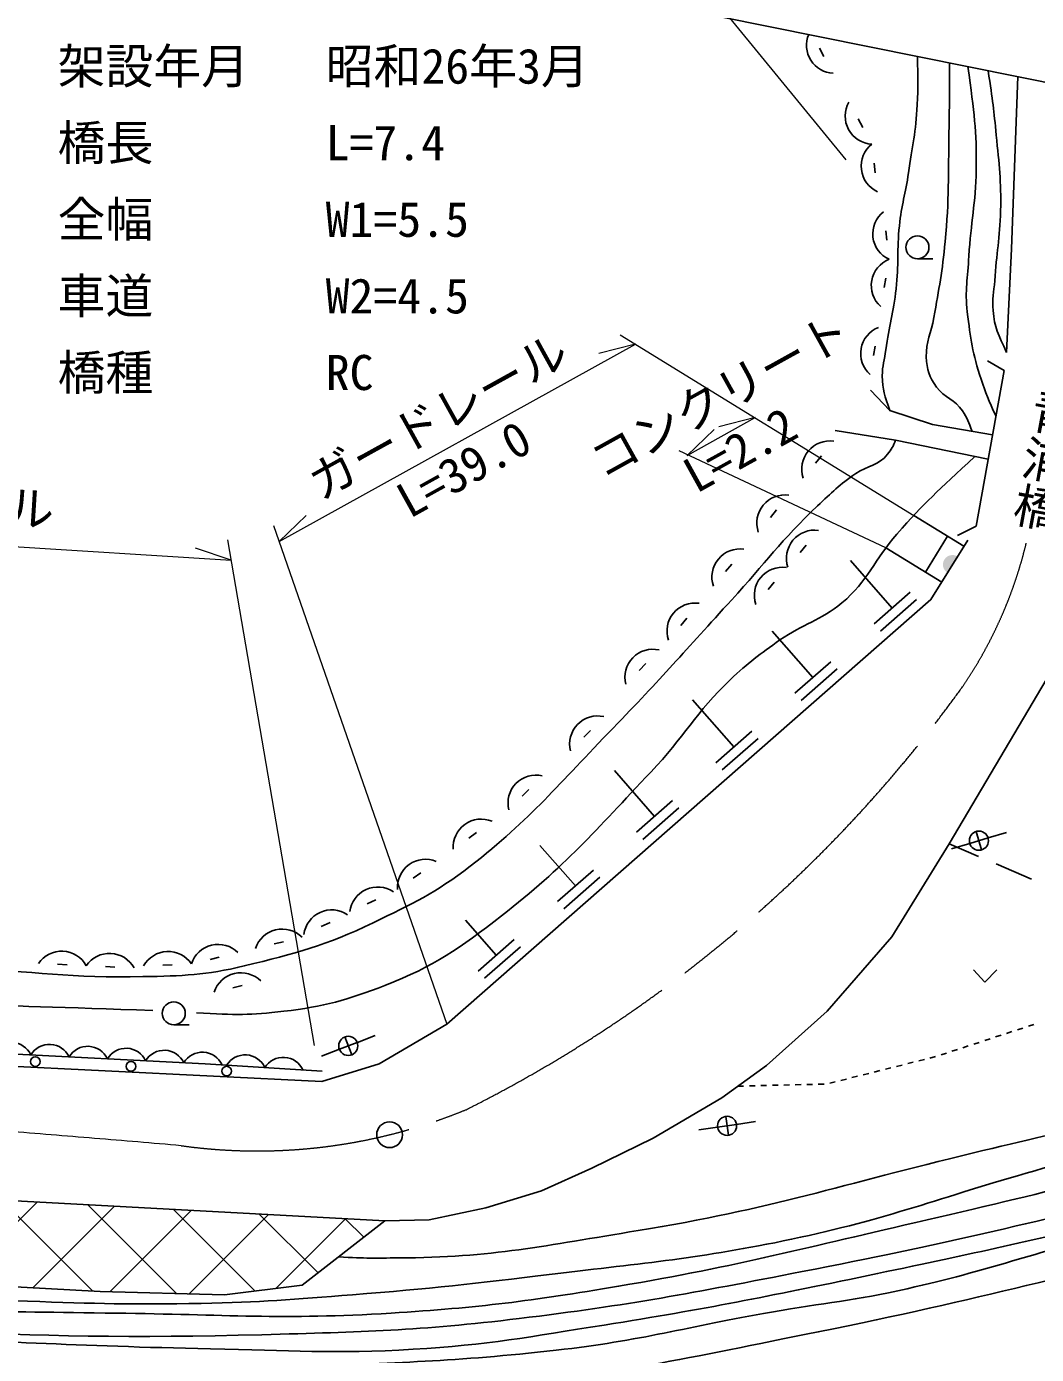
# Model space of a CAD drawing. Units: millimetres, scale not verified. Extents: x 40000 to 680000, y 20000 to 522488.
# Drawn here: x 447612 to 500350, y 259910 to 329259 of the extents above; entities that cross this region are included whole.
import ezdxf
from ezdxf.enums import TextEntityAlignment as Align

# ---------------------------------------------------------------- set-up
doc = ezdxf.new("R2010")
doc.units = ezdxf.units.MM
doc.header["$LTSCALE"] = 1000
doc.linetypes.add('CHAIN', pattern=[18.5, 12, -1.5, 3.5, -1.5])
for name, color, linetype, lineweight in [('M-BGD', 7, 'Continuous', 25), ('M-BMK', 2, 'CHAIN', 13), ('M-BMK-SRVR', 3, 'Continuous', 25), ('M-STR-HTXT', 7, 'Continuous', 13)]:
    doc.layers.add(name, color=color, linetype=linetype, lineweight=lineweight)
doc.layers.add('M-STR-STR1', color=1, linetype='Continuous')
doc.styles.add('@ＭＳ ゴシック', font='')
doc.styles.add('ＭＳ ゴシック', font='')
doc.styles.get('@ＭＳ ゴシック').set_extended_font_data('@MS Gothic')
doc.styles.get('ＭＳ ゴシック').set_extended_font_data('MS Gothic')

# ---------------------------------------------------------------- blocks, each defined once
blk = doc.blocks.new('plus')
at = {"color": 0, "linetype": 'Continuous', "lineweight": -2}
for p, q in [((-1.25, 0), (1.25, 0)), ((0, -1.25), (0, 1.25))]:
    blk.add_line(p, q, dxfattribs=at)

msp = doc.modelspace()

# ---------------------------------------------------------------- hatches: boundary and pattern name
at = {"layer": 'M-BGD'}
msp.add_hatch(color=256, dxfattribs=at).paths.add_polyline_path([(496230, 301584, 1), (495704, 300734)])
h = msp.add_hatch(dxfattribs=at)
h.set_pattern_fill('USER', color=256, style=0, pattern_type=2)
h.set_pattern_definition([(45, (347588, 273352), (-2121.32, 2121.32), []), (135, (347588, 273352), (-2121.32, -2121.32), [])])
h.paths.add_polyline_path([(347588, 273352), (466325, 266887), (461997, 263530), (457942, 263023), (451458, 263192), (414645, 265283), (375805, 267564), (358860, 268929)])

# ---------------------------------------------------------------- linework, layer by layer
for p, q in [((489255, 327694), (489015, 328133)), ((499382, 326646), (499044, 317649)), ((491276, 323994), (491036, 324433)), ((491932, 321627), (491873, 322124)), ((492536, 318096), (492477, 318592)), ((499044, 317649), (498790, 312242)), ((494137, 317129), (494937, 317129)), ((492392, 315626), (492479, 316118)), ((491839, 312072), (491926, 312564)), ((497797, 311806), (498670, 311299)), ((498670, 311299), (497206, 303161)), ((491679, 310261), (492693, 309205)), ((492693, 309205), (494918, 308473)), ((489842, 308170), (492996, 307663)), ((494918, 308473), (498064, 307929)), ((492996, 307663), (497836, 306660)), ((488810, 306450), (489130, 306834)), ((486464, 303628), (486784, 304013)), ((493947, 303731), (496559, 302116)), ((497206, 303161), (496220, 302682)), ((495708, 302642), (494551, 300771)), ((488009, 301790), (488329, 302175)), ((492494, 302043), (495402, 300245)), ((496559, 302116), (496555, 302110)), ((484118, 300806), (484438, 301191)), ((492813, 298888), (490640, 301366)), ((486333, 299853), (486653, 300237)), ((493753, 299713), (491873, 298064)), ((494083, 299337), (492203, 297688)), ((481773, 297985), (482092, 298369)), ((488678, 295262), (486553, 297685)), ((479601, 295628), (479950, 295986)), ((489618, 296086), (487738, 294438)), ((489948, 295710), (488068, 294062)), ((501360, 295987), (495798, 286581)), ((484543, 291635), (482386, 294095)), ((476712, 292144), (477061, 292503)), ((485483, 292459), (483604, 290811)), ((485813, 292084), (483933, 290435)), ((480408, 288009), (478310, 290401)), ((473497, 289061), (473846, 289419)), ((481348, 288833), (479469, 287184)), ((481678, 288457), (479798, 286808)), ((470702, 286877), (471107, 287169)), ((498790, 287168), (497831, 286884)), ((476273, 284382), (474420, 286495)), ((495798, 286581), (492799, 281724)), ((497330, 285921), (495798, 286581)), ((496868, 286597), (495909, 286313)), ((467794, 284778), (468199, 285071)), ((477213, 285206), (475334, 283558)), ((500084, 284733), (498248, 285525)), ((477543, 284830), (475663, 283182)), ((465403, 283449), (465858, 283657)), ((463004, 282255), (463459, 282463)), ((472138, 280755), (470529, 282590)), ((473078, 281580), (471199, 279931)), ((492799, 281724), (489420, 277838)), ((460541, 281347), (461027, 281464)), ((473408, 281204), (471528, 279555)), ((449231, 280286), (449730, 280262)), ((454721, 280244), (455221, 280266)), ((457192, 280544), (457678, 280660)), ((451728, 280166), (452227, 280142)), ((497058, 279995), (497652, 279357)), ((498280, 279989), (497652, 279357)), ((458384, 279063), (458870, 279180)), ((489420, 277838), (486252, 275007)), ((456942, 275087), (414406, 277283)), ((455301, 277124), (456101, 277124)), ((466022, 275091), (469551, 277156)), ((498788, 276677), (499073, 276770)), ((499358, 276863), (499643, 276957)), ((499928, 277050), (500213, 277144)), ((463039, 274161), (425824, 276008)), ((465820, 276561), (464886, 276206)), ((496507, 275929), (496792, 276022)), ((497077, 276116), (497362, 276209)), ((497647, 276303), (497933, 276396)), ((498218, 276490), (498503, 276583)), ((463946, 275849), (463011, 275493)), ((494208, 275244), (494499, 275317)), ((494790, 275390), (495081, 275463)), ((495367, 275555), (495652, 275648)), ((495937, 275742), (496222, 275835)), ((463048, 274702), (456942, 275087)), ((463039, 274161), (466022, 275091)), ((486252, 275007), (483929, 273318)), ((491881, 274659), (492172, 274732)), ((492463, 274805), (492754, 274879)), ((493045, 274952), (493336, 275025)), ((493627, 275098), (493917, 275171)), ((484759, 273922), (485059, 273929)), ((485359, 273937), (485659, 273944)), ((485959, 273951), (486259, 273958)), ((486559, 273966), (486859, 273973)), ((487159, 273980), (487459, 273987)), ((487759, 273994), (488059, 274002)), ((488358, 274009), (488658, 274016)), ((488958, 274023), (489258, 274031)), ((489553, 274074), (489844, 274148)), ((490135, 274221), (490426, 274294)), ((490717, 274367), (491008, 274440)), ((491299, 274513), (491590, 274586)), ((466325, 266887), (347588, 273352)), ((483929, 273318), (480338, 271206)), ((485684, 272070), (484695, 271924)), ((480338, 271206), (477128, 269643)), ((483700, 271777), (482711, 271632)), ((477128, 269643), (474509, 268460)), ((474509, 268460), (471594, 267573)), ((471594, 267573), (468638, 266940)), ((461997, 263530), (466325, 266887)), ((468638, 266940), (466325, 266887)), ((414645, 265283), (451458, 263192)), ((457942, 263023), (461997, 263530)), ((451458, 263192), (457942, 263023))]:
    msp.add_line(p, q, dxfattribs=at)
msp.add_lwpolyline([(496762, 302444), (494840, 299336), (469551, 277156)], dxfattribs=at)
for centre, radius in [((494137, 317729), 600), ((497347, 286740), 500), ((455301, 277724), 600), ((464413, 276026), 500), ((448072, 275204), 250), ((453066, 274956), 250), ((458060, 274708), 250), ((484195, 271850), 500)]:
    msp.add_circle(centre, radius, dxfattribs=at)
for centre, radius, start, end in [((489808, 328281), 1466, 157.27436, 267.13787), ((491828, 324581), 1466, 150.14256, 267.13787), ((492663, 321966), 1466, 128.26852, 245.26383), ((493267, 318434), 1466, 128.26852, 245.26383), ((493190, 315738), 1466, 111.44166, 228.43696), ((492637, 312184), 1466, 111.44166, 228.43696), ((489559, 306152), 1466, 81.76474, 198.76005), ((487213, 303331), 1466, 81.76474, 198.76005), ((488758, 301493), 1466, 81.76474, 198.76005), ((484867, 300509), 1466, 81.76474, 198.76005), ((487082, 299555), 1466, 81.76474, 198.76005), ((482522, 297687), 1466, 81.76474, 198.76005), ((480325, 295273), 1466, 77.29807, 194.29338), ((477436, 291790), 1466, 77.29807, 194.29338), ((474221, 288706), 1466, 77.29807, 194.29338), ((471353, 286402), 1466, 67.31351, 184.30882), ((468445, 284304), 1466, 67.31351, 184.30882), ((465948, 282856), 1466, 55.99425, 172.98955), ((463549, 281662), 1466, 55.99425, 172.98955), ((460962, 280661), 1466, 44.99808, 161.99339), ((449444, 279508), 1466, 28.75974, 145.75504), ((455005, 279490), 1466, 34.03796, 151.03327), ((457614, 279857), 1466, 44.99808, 161.99339), ((451941, 279389), 1466, 28.75974, 145.75504), ((458806, 278377), 1466, 44.99808, 161.99339), ((446810, 275076), 1133, 25.11644, 148.97147), ((448807, 274973), 1133, 25.11644, 148.97147), ((450805, 274870), 1133, 25.11644, 148.97147), ((452802, 274767), 1133, 25.11644, 148.97147), ((454799, 274663), 1133, 25.11644, 148.97147), ((456797, 274560), 1133, 25.11644, 148.97147), ((459023, 274421), 1133, 24.46599, 148.32102), ((461019, 274295), 1133, 24.46599, 148.32102)]:
    msp.add_arc(centre, radius, start, end, dxfattribs=at)
for points, knots in [([(494133, 327703), (494173, 326513), (494170, 326157), (494121, 325167), (494052, 323772), (493873, 323001), (493670, 321619), (493512, 320537), (493308, 319947), (493192, 318859), (493055, 317578), (493174, 316844), (493023, 315565), (492875, 314313), (492676, 313629), (492488, 312383), (492407, 311848), (492300, 311552), (492300, 311012), (492299, 310290), (492434, 309977), (492693, 309205)], [0, 0, 0, 0, 1, 1, 1, 2, 2, 2, 3, 3, 3, 4, 4, 4, 5, 5, 5, 6, 6, 6, 7, 7, 7, 7]), ([(496988, 308115), (496828, 308605), (496736, 308798), (496486, 309186), (496099, 309789), (495555, 309846), (495135, 310426), (494753, 310952), (494622, 311352), (494600, 312002), (494572, 312820), (494854, 313253), (494994, 314058), (495263, 315603), (495439, 316468), (495585, 318029), (495794, 320253), (495744, 321511), (495782, 323745), (495807, 325159), (495813, 325614), (495814, 327364)], [0, 0, 0, 0, 1, 1, 1, 2, 2, 2, 3, 3, 3, 4, 4, 4, 5, 5, 5, 6, 6, 6, 7, 7, 7, 7]), ([(496769, 327172), (497102, 324690), (497233, 323898), (497204, 321788), (497181, 320017), (496924, 319037), (496824, 317268), (496760, 316131), (496606, 315485), (496740, 314354), (496904, 312966), (497010, 312172), (497458, 310848), (497720, 310073), (497828, 309780), (498240, 308906)], [0, 0, 0, 0, 1, 1, 1, 2, 2, 2, 3, 3, 3, 4, 4, 4, 5, 5, 5, 5]), ([(497830, 326958), (498067, 325352), (498127, 324906), (498253, 323583), (498400, 322048), (498517, 321183), (498479, 319641), (498443, 318206), (498267, 317412), (498169, 315980), (498128, 315376), (498039, 315035), (498084, 314431), (498152, 313535), (498373, 313160), (498790, 312242)], [0, 0, 0, 0, 1, 1, 1, 2, 2, 2, 3, 3, 3, 4, 4, 4, 5, 5, 5, 5]), ([(364669, 285288), (370661, 284898), (372210, 284803), (377036, 284399), (381175, 284051), (383485, 283767), (387624, 283413), (394023, 282865), (397602, 282463), (404013, 282089), (407486, 281887), (409435, 281825), (412912, 281695), (418028, 281504), (420898, 281523), (426012, 281284), (433144, 280951), (437126, 280529), (444254, 280118), (447937, 279906), (449999, 279561), (453688, 279640), (455767, 279684), (456961, 279713), (458982, 280203), (461676, 280855), (463216, 281249), (465712, 282456), (467776, 283453), (468971, 284006), (470781, 285412), (473982, 287899), (475414, 289720), (478243, 292621), (480732, 295174), (482024, 296700), (484439, 299323), (486194, 301231), (487026, 302448), (488916, 304223), (489661, 304923), (490068, 305341), (490915, 305913), (491546, 306338), (492122, 306318), (492577, 306927), (492775, 307192), (492869, 307329), (492996, 307663)], [0, 0, 0, 0, 1, 1, 1, 2, 2, 2, 3, 3, 3, 4, 4, 4, 5, 5, 5, 6, 6, 6, 7, 7, 7, 8, 8, 8, 9, 9, 9, 10, 10, 10, 11, 11, 11, 12, 12, 12, 13, 13, 13, 14, 14, 14, 15, 15, 15, 16, 16, 16, 16]), ([(456486, 277749), (458558, 277634), (459278, 277624), (461048, 277833), (463163, 278083), (464343, 278417), (466328, 279185), (468910, 280183), (470224, 281122), (472411, 282817), (475758, 285413), (477309, 287265), (480225, 290336), (481933, 292135), (482564, 293446), (484365, 295152), (485306, 296043), (485898, 296477), (486957, 297224), (488162, 298074), (489065, 298217), (490194, 299164), (491570, 300319), (491881, 301406), (493067, 302755), (494548, 304440), (495154, 304969), (497138, 306805)], [0, 0, 0, 0, 1, 1, 1, 2, 2, 2, 3, 3, 3, 4, 4, 4, 5, 5, 5, 6, 6, 6, 7, 7, 7, 8, 8, 8, 9, 9, 9, 9]), ([(378553, 282733), (386257, 282082), (388229, 281918), (394435, 281466), (401032, 280986), (404731, 280788), (411332, 280368), (415819, 280082), (418335, 279961), (422821, 279649), (427575, 279319), (430231, 279032), (434986, 278720), (442484, 278229), (444927, 278187), (454205, 277875)], [0, 0, 0, 0, 1, 1, 1, 2, 2, 2, 3, 3, 3, 4, 4, 4, 5, 5, 5, 5]), ([(463900, 265006), (465365, 264918), (465810, 264946), (467034, 264950), (471953, 264968), (474690, 265597), (479547, 266380), (486479, 267499), (490234, 268795), (497062, 270435), (502419, 271722), (505437, 272380), (510748, 273843), (514414, 274853), (516446, 275503), (520041, 276743), (522844, 277710), (523766, 278051), (527165, 279362)], [0, 0, 0, 0, 1, 1, 1, 2, 2, 2, 3, 3, 3, 4, 4, 4, 5, 5, 5, 6, 6, 6, 6]), ([(356677, 268579), (360229, 267971), (361247, 267838), (364194, 267506), (368704, 266998), (371265, 267130), (375796, 266858), (380066, 266602), (382454, 266414), (386722, 266126), (393047, 265699), (396586, 265404), (402914, 265028), (413084, 264423), (418789, 264239), (428962, 263704), (436267, 263320), (440351, 262956), (447661, 262690), (451200, 262562), (453187, 262511), (456728, 262578), (459824, 262636), (461555, 262783), (464641, 263028), (468720, 263352), (471000, 263602), (475061, 264098), (479960, 264698), (482733, 264915), (487564, 265929), (492607, 266988), (495307, 268095), (500264, 269505), (505019, 270858), (507670, 271660), (512429, 272997), (518191, 274615), (520028, 275100), (527213, 277024)], [0, 0, 0, 0, 1, 1, 1, 2, 2, 2, 3, 3, 3, 4, 4, 4, 5, 5, 5, 6, 6, 6, 7, 7, 7, 8, 8, 8, 9, 9, 9, 10, 10, 10, 11, 11, 11, 12, 12, 12, 13, 13, 13, 13]), ([(357629, 267795), (362704, 267259), (364049, 267116), (368174, 266810), (372204, 266511), (374477, 266572), (378503, 266234), (382782, 265875), (385154, 265421), (389429, 265023), (394162, 264583), (396824, 264453), (401566, 264122), (406426, 263783), (409148, 263584), (414013, 263334), (422742, 262885), (427635, 262668), (436372, 262405), (442585, 262217), (446067, 262143), (452283, 262067), (457892, 261998), (461046, 261716), (466644, 262067), (471309, 262359), (473918, 262700), (478528, 263475), (484874, 264541), (488362, 265506), (494636, 266938), (501390, 268481), (505131, 269523), (511870, 271134), (517936, 272585), (519850, 273033), (527414, 274795)], [0, 0, 0, 0, 1, 1, 1, 2, 2, 2, 3, 3, 3, 4, 4, 4, 5, 5, 5, 6, 6, 6, 7, 7, 7, 8, 8, 8, 9, 9, 9, 10, 10, 10, 11, 11, 11, 12, 12, 12, 12]), ([(358702, 266911), (363873, 266276), (365316, 266067), (369578, 265830), (372882, 265647), (374741, 265759), (378045, 265605), (379902, 265518), (380960, 265600), (382795, 265305), (384528, 265026), (385455, 264652), (387169, 264272), (388944, 263878), (389929, 263590), (391731, 263352), (395686, 262829), (397938, 262865), (401925, 262714), (405898, 262563), (408127, 262603), (412100, 262470), (417469, 262290), (420474, 262106), (425842, 261925), (439142, 261478), (446595, 260565), (459898, 260940), (465153, 261088), (468111, 261154), (473330, 261785), (479141, 262487), (482367, 263125), (488114, 264234), (495547, 265669), (499658, 266731), (507038, 268416), (513862, 269975), (516022, 270489), (524483, 272514)], [0, 0, 0, 0, 1, 1, 1, 2, 2, 2, 3, 3, 3, 4, 4, 4, 5, 5, 5, 6, 6, 6, 7, 7, 7, 8, 8, 8, 9, 9, 9, 10, 10, 10, 11, 11, 11, 12, 12, 12, 13, 13, 13, 13]), ([(359228, 266478), (361924, 266079), (362688, 266006), (364914, 265781), (369428, 265326), (371987, 265518), (376516, 265275), (378036, 265193), (378895, 265205), (380403, 264993), (382745, 264664), (383955, 263985), (386260, 263454), (388312, 262981), (389452, 262653), (391535, 262346), (394377, 261927), (396007, 262061), (398876, 261914), (406612, 261517), (410948, 261311), (418691, 261079), (426630, 260840), (431083, 261022), (439023, 260825), (446130, 260649), (450106, 260342), (457214, 260206), (461349, 260126), (463674, 259934), (467802, 260178), (471721, 260409), (473894, 260832), (477771, 261445), (483188, 262301), (486200, 262923), (491570, 264036), (496786, 265116), (499696, 265779), (504889, 266964), (512460, 268693), (514872, 269323), (524207, 271667)], [0, 0, 0, 0, 1, 1, 1, 2, 2, 2, 3, 3, 3, 4, 4, 4, 5, 5, 5, 6, 6, 6, 7, 7, 7, 8, 8, 8, 9, 9, 9, 10, 10, 10, 11, 11, 11, 12, 12, 12, 13, 13, 13, 14, 14, 14, 14]), ([(360193, 265683), (363677, 265329), (364571, 265245), (367379, 264991), (371511, 264617), (373862, 264745), (377967, 264146), (382452, 263491), (384854, 262482), (389344, 261865), (393753, 261259), (396253, 261160), (400693, 260851), (406833, 260424), (410284, 260367), (416434, 260119), (424583, 259790), (429152, 259712), (437301, 259387), (441278, 259228), (443500, 258927), (447481, 258908), (452976, 258881), (456056, 258999), (461547, 259246), (466915, 259488), (469935, 259532), (475275, 260133), (479703, 260632), (482120, 261351), (486511, 262118), (489281, 262603), (490862, 262728), (493607, 263343), (497891, 264304), (500195, 265226), (504463, 266258), (509285, 267423), (512018, 267940), (516881, 268919), (519749, 269496), (520665, 269680), (524231, 270355)], [0, 0, 0, 0, 1, 1, 1, 2, 2, 2, 3, 3, 3, 4, 4, 4, 5, 5, 5, 6, 6, 6, 7, 7, 7, 8, 8, 8, 9, 9, 9, 10, 10, 10, 11, 11, 11, 12, 12, 12, 13, 13, 13, 14, 14, 14, 14]), ([(361903, 264275), (366168, 263913), (367247, 263818), (370675, 263552), (373226, 263354), (374670, 263393), (377208, 263064), (379949, 262709), (381434, 262210), (384145, 261675), (386619, 261186), (387986, 260805), (390481, 260436), (394733, 259807), (397150, 259720), (401435, 259394), (407211, 258954), (410468, 259055), (416248, 258662), (422501, 258236), (425979, 257594), (432242, 257366), (440794, 257056), (445596, 257257), (454151, 257458), (460886, 257616), (464684, 257439), (471385, 258134), (478308, 258851), (482133, 259722), (488957, 261090), (497481, 262800), (502165, 264183), (510669, 265990), (515695, 267059), (517300, 267398), (523552, 268651)], [0, 0, 0, 0, 1, 1, 1, 2, 2, 2, 3, 3, 3, 4, 4, 4, 5, 5, 5, 6, 6, 6, 7, 7, 7, 8, 8, 8, 9, 9, 9, 10, 10, 10, 11, 11, 11, 12, 12, 12, 12])]:
    msp.add_open_spline(points, degree=3, knots=knots, dxfattribs=at)
at = {"layer": 'M-BMK'}
for centre, radius, start, end in [((477618, 307639), 22838, 325.7108, 346.43153), ((438683, 336380), 71221, 296.59024, 324.25391), ((335337, -1129032), 1405009, 85.08587, 86.56992), ((459655, 299219), 28681, 262.05977, 292.35051)]:
    msp.add_arc(centre, radius, start, end, dxfattribs=at)
at = {"layer": 'M-BMK-SRVR'}
msp.add_line((474204, 331719), (534387, 319592), dxfattribs=at)
msp.add_circle((466571, 271384), 674, dxfattribs=at)
at = {"layer": 'M-STR-HTXT'}
for p, q in [((479744, 335310), (490388, 322300)), ((478608, 313158), (493947, 303731)), ((460803, 302362), (479404, 312669)), ((479404, 312669), (477500, 312186)), ((482102, 306861), (485669, 308837)), ((485669, 308837), (483765, 308354)), ((482102, 306861), (483522, 308219)), ((492494, 302043), (481701, 307100)), ((426798, 303349), (458293, 301394)), ((460513, 303196), (469551, 277156)), ((460803, 302362), (462222, 303720)), ((458112, 302449), (462632, 276049)), ((458293, 301394), (456428, 302011))]:
    msp.add_line(p, q, dxfattribs=at)

# ---------------------------------------------------------------- block references
at = {"layer": 'M-BGD', "xscale": 400, "yscale": 400}
for p, rotation in [((497347, 286740), 16.5), ((464413, 276026), 20.8), ((484195, 271850), 8.4)]:
    msp.add_blockref('plus', p, dxfattribs=dict(at, rotation=rotation))

# ---------------------------------------------------------------- texts
at = {"layer": 'M-BGD', "style": '@ＭＳ ゴシック'}
msp.add_text('青浦橋', height=1833, rotation=259.556, dxfattribs=at).set_placement((500860, 306598), align=Align.MIDDLE_CENTER)
at = {"layer": 'M-STR-HTXT', "style": 'ＭＳ ゴシック'}
for s, rotation, p in [('コンクリート', 28.992, (477963, 305073)), ('ガードレール', 28.992, (463240, 304009)), ('L=2.2', 28.992, (482852, 304366)), ('L=39.0', 28.992, (467880, 303055)), ('ガードレール', 356.447, (433994, 303477))]:
    msp.add_text(s, height=1833, rotation=rotation, dxfattribs=at).set_placement(p, align=Align.BOTTOM_LEFT)
at = {"layer": 'M-STR-STR1', "style": 'ＭＳ ゴシック'}
for s, p in [('架設年月', (449232, 325726)), ('昭和26年3月', (463232, 325726)), ('橋長', (449232, 321726)), ('L=7.4', (463232, 321726)), ('全幅', (449232, 317726)), ('W1=5.5', (463232, 317726)), ('車道', (449232, 313726)), ('W2=4.5', (463232, 313726)), ('橋種', (449232, 309726)), ('RC', (463232, 309726))]:
    msp.add_text(s, height=1833, dxfattribs=at).set_placement(p, align=Align.BOTTOM_LEFT)

doc.saveas('drawing.dxf')
